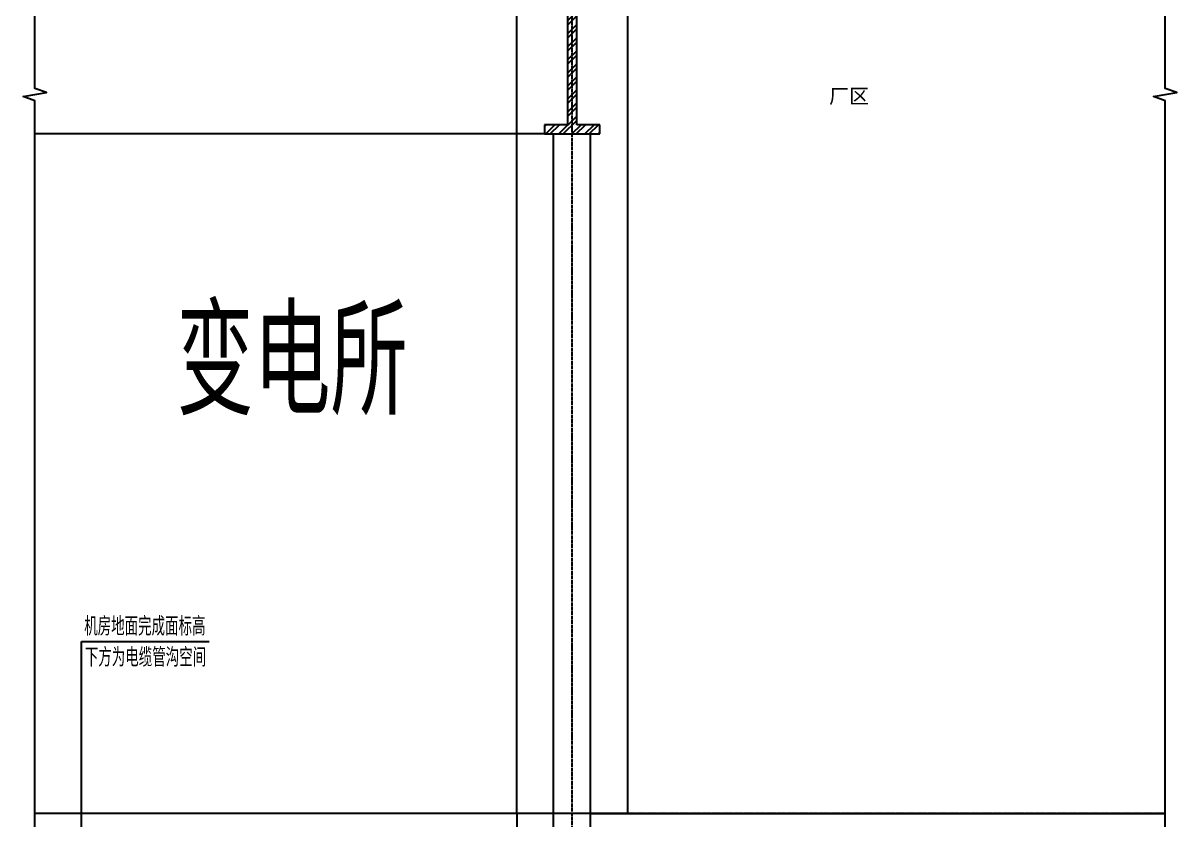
# Model space of a CAD drawing. Extents: x -1899985 to 1774885, y 556286 to 2175695.
# Drawn here: x -1484115 to -1477870, y 568222 to 572538 of the extents above; entities that cross this region are included whole.
import ezdxf
from ezdxf.xclip import XClip

# ---------------------------------------------------------------- set-up
doc = ezdxf.new("R2010")
doc.units = 0
doc.header["$LTSCALE"] = 10
doc.header["$MEASUREMENT"] = 0
doc.header["$XCLIPFRAME"] = 0
for name, pattern in [('20剖面图$0$__DASH', [0.35, 0.25, -0.1]), ('20剖面图$0$DASH', [0.35, 0.25, -0.1]), ('20剖面图$0$DOTE', [2.42, 2, -0.2, 0.02, -0.2])]:
    doc.linetypes.add(name, pattern=pattern)
for name, color, linetype in [('20剖面图$0$A-AXIS-DOTE', 14, '20剖面图$0$DOTE'), ('20剖面图$0$A-LIN-V', 9, 'Continuous'), ('20剖面图$0$A-SFCE', 30, 'Continuous'), ('20剖面图$0$AS-WALL', 40, 'Continuous'), ('20剖面图$0$COLUMN', 9, 'Continuous'), ('20剖面图$0$DIM_SYMB', 3, 'Continuous'), ('20剖面图$0$PUB_TEXT', 7, 'Continuous'), ('20剖面图$0$建-墙-填充', 8, 'Continuous'), ('20剖面图$0$建-柱-钢', 9, 'Continuous'), ('A-LIN-V', 9, 'Continuous')]:
    doc.layers.add(name, color=color, linetype=linetype)
doc.styles.add('20剖面图$0$_TCH_DIM', font='SIMPLEX', dxfattribs={"bigfont": 'GBCBIG'})
doc.styles.add('20剖面图$0$_TCH_SPACE', font='SIMPLEX', dxfattribs={"height": 5, "bigfont": 'GBCBIG'})
doc.styles.add('20剖面图$0$图框', font='')
doc.styles.get('20剖面图$0$图框').set_extended_font_data('SimSun')

# ---------------------------------------------------------------- blocks, each defined once
blk = doc.blocks.new('20剖面图$0$G$CBF9D2CED')
at = {"layer": '20剖面图$0$建-墙-填充'}
h = blk.add_hatch(dxfattribs=at)
h.set_pattern_fill('金属', color=256, scale=20, style=0)
h.set_pattern_definition([(45, (0, 0), (-35.3553, 35.3553), []), (45, (23.57, 0), (-35.3553, 35.3553), [])])
h.paths.add_polyline_path([(-150, 0), (-150, -50), (-25, -50), (-25, -650), (-150, -650), (-150, -700), (150, -700), (150, -650), (25, -650), (25, -50), (150, -50), (150, 0)])
at = {"layer": '20剖面图$0$建-柱-钢'}
for p, q in [((-150, 0), (-150, -50)), ((150, 0), (-150, 0)), ((150, -50), (150, 0)), ((-150, -50), (-25, -50)), ((-25, -50), (-25, -650)), ((25, -650), (25, -50)), ((25, -50), (150, -50)), ((-25, -650), (-150, -650)), ((-150, -650), (-150, -700)), ((150, -650), (25, -650)), ((150, -700), (150, -650)), ((-150, -700), (150, -700))]:
    blk.add_line(p, q, dxfattribs=at)
blk = doc.blocks.new('20剖面图$0$G$C845E5159')
at = {"layer": '20剖面图$0$COLUMN'}
blk.add_lwpolyline([(300, 700), (300, -11000), (-300, -11000), (-300, 700), (300, 700)], dxfattribs=at)
blk = doc.blocks.new('20剖面图')
at = {"layer": '20剖面图$0$A-AXIS-DOTE'}
blk.add_line((-1481143.4, 565072.8), (-1481143.4, 585146), dxfattribs=at)
at = {"layer": '20剖面图$0$A-AXIS-DOTE', "linetype": '20剖面图$0$__DASH', "ltscale": 2}
blk.add_line((-1477933.1, 568257.5), (-1484052.1, 568257.5), dxfattribs=at)
at = {"layer": '20剖面图$0$A-LIN-V'}
for p, q in [((-1481293.4, 571937.5), (-1484052.1, 571937.5)), ((-1481443.4, 568257.5), (-1481443.4, 567257.5))]:
    blk.add_line(p, q, dxfattribs=at)
at = {"layer": '20剖面图$0$A-SFCE', "linetype": '20剖面图$0$DASH'}
blk.add_line((-1481293.4, 568257.5), (-1484052.1, 568257.5), dxfattribs=at)
at = {"layer": '20剖面图$0$A-SFCE'}
blk.add_line((-1481043.4, 568257.5), (-1477933.1, 568257.5), dxfattribs=at)
at = {"layer": '20剖面图$0$AS-WALL'}
for p, q in [((-1481243.4, 568157.5), (-1481243.4, 571937.5)), ((-1481243.4, 571937.5), (-1481043.4, 571937.5)), ((-1481043.4, 568157.5), (-1481043.4, 571937.5))]:
    blk.add_line(p, q, dxfattribs=at)
at = {"layer": '20剖面图$0$DIM_SYMB'}
for p, q in [((-1483799.1, 567750.8), (-1483799.1, 569188.7)), ((-1483799.1, 569188.7), (-1483107.1, 569188.7))]:
    blk.add_line(p, q, dxfattribs=at)
for points in [[(-1484052.1, 566363.1), (-1484052.1, 572116.7), (-1484115.1, 572139.7), (-1483989.1, 572161.9), (-1484052.1, 572184.2), (-1484052.1, 577937.9)], [(-1477933.1, 566363.1), (-1477933.1, 572116.7), (-1477996.1, 572139.7), (-1477870.1, 572161.9), (-1477933.1, 572184.2), (-1477933.1, 577937.9)]]:
    blk.add_lwpolyline(points, dxfattribs=at)
at = {"layer": '20剖面图$0$A-LIN-V'}
ref = blk.add_blockref('20剖面图$0$G$C845E5159', (-1481143.4, 579257.5), dxfattribs=at)
XClip(ref).set_block_clipping_path([(-1212.3866562452, -12616.0079631957), (3210.2872155558, -1319.5526150048)])
blk.add_blockref('20剖面图$0$G$CBF9D2CED', (-1481143.4, 572637.5), dxfattribs=at)
at = {"layer": '20剖面图$0$PUB_TEXT'}
for s, height, style, p in [('厂区', 79.3, '20剖面图$0$图框', (-1479752.6, 572102.8)), ('变电所', 578.72, '20剖面图$0$_TCH_SPACE', (-1483284.8, 570415.1)), ('机房地面完成面标高', 101.28, '20剖面图$0$_TCH_DIM', (-1483784.2, 569220.2)), ('下方为电缆管沟空间', 101.28, '20剖面图$0$_TCH_DIM', (-1483780.8, 569052.2))]:
    blk.add_text(s, height=height, dxfattribs=dict(at, style=style)).set_placement(p)

msp = doc.modelspace()

# ---------------------------------------------------------------- block references
at = {"layer": 'A-LIN-V'}
msp.add_blockref('20剖面图', (0, 0), dxfattribs=at)

doc.saveas('drawing.dxf')
